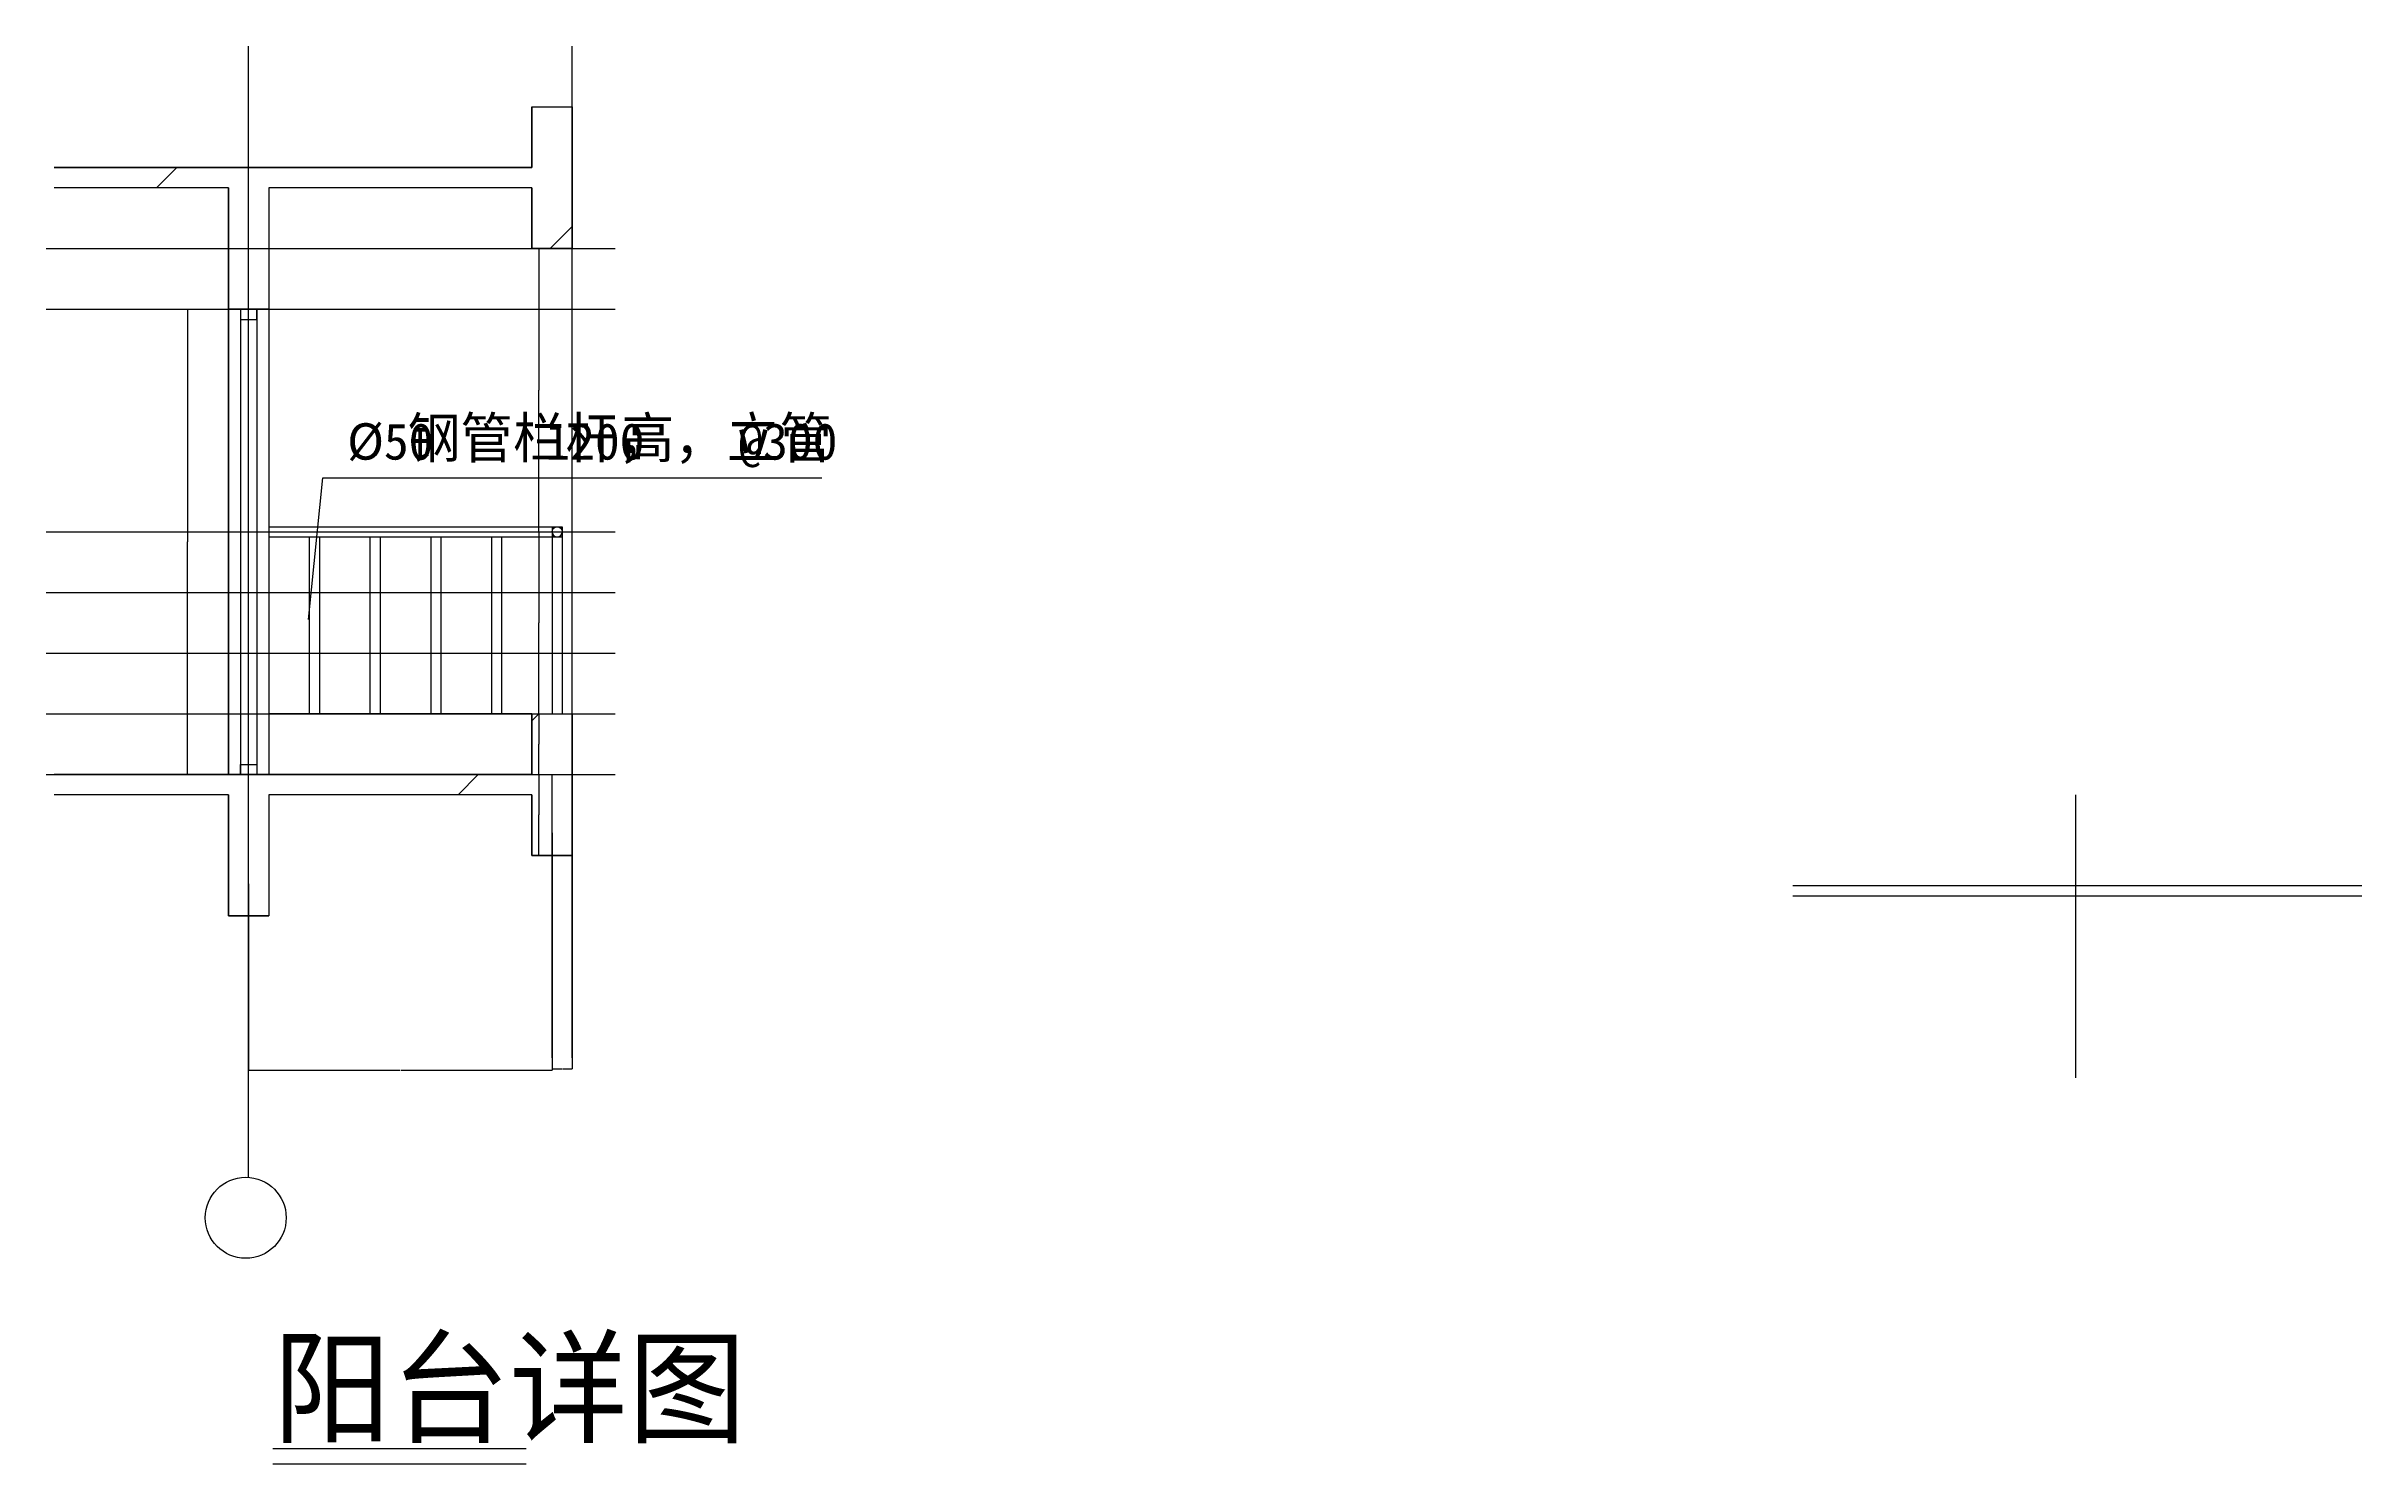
# Model space of a CAD drawing. Header units: metres. Extents: x 10700 to 22145, y 2693 to 9700.
import ezdxf

# ---------------------------------------------------------------- set-up
doc = ezdxf.new("R2010")
doc.units = ezdxf.units.M
for name, color, linetype in [('AXIS', 3, 'Continuous'), ('DOTE', 1, 'Continuous'), ('PUB_DIM', 3, 'Continuous'), ('PUB_TEXT', 7, 'Continuous'), ('PUB_WALL', 255, 'Continuous'), ('WALL', 255, 'Continuous')]:
    doc.layers.add(name, color=color, linetype=linetype)
doc.dimstyles.get("Standard").update_dxf_attribs({"dimtxt": 2.5, "dimasz": 2.5, "dimexe": 1.25, "dimexo": 0.625, "dimtad": 1, "dimcen": 2.5, "dimazin": 3, "dimtfac": 1, "dimtmove": 0, "dimatfit": 3})
pattern_1 = [(45, (0, 0), (-1122.53, 1122.53), [])]

# ---------------------------------------------------------------- blocks, each defined once
blk = doc.blocks.new('_AXISO')
blk.add_circle((0, 0), 0.5)
blk = doc.blocks.new('*D1')
for p, q in [((13134.75, 8700), (13134.75, 8000)), ((13134.5, 8000), (13134.25, 8000)), ((13134.75, 7300), (13134.75, 8000)), ((13134.75, 8000), (13134.75, 8000)), ((13135, 8000), (13135.25, 8000))]:
    blk.add_line(p, q)
at = {"layer": 'Defpoints'}
for p in [(13134.75, 8700), (13134.75, 8000), (13134.75, 7300)]:
    blk.add_point(p, dxfattribs=at)
at = {"layer": 'PUB_DIM', "insert": (13134.75, 8001.125), "char_height": 1, "attachment_point": 5}
blk.add_mtext('0', dxfattribs=at)
blk = doc.blocks.new('*D2')
for p, q in [((13134.75, 6100), (13134.75, 5900.32)), ((13134.5, 5900.32), (13134.25, 5900.32)), ((13134.75, 5700), (13134.75, 5900.32)), ((13134.75, 5900.32), (13134.75, 5900.32)), ((13135, 5900.32), (13135.25, 5900.32))]:
    blk.add_line(p, q)
at = {"layer": 'Defpoints'}
for p in [(13134.75, 6100), (13134.75, 5900.32), (13134.75, 5700)]:
    blk.add_point(p, dxfattribs=at)
at = {"layer": 'PUB_DIM', "insert": (13134.75, 5901.445), "char_height": 1, "attachment_point": 5}
blk.add_mtext('0', dxfattribs=at)
blk = doc.blocks.new('*D3')
for p, q in [((13134.75, 6400), (13134.75, 6250)), ((13134.5, 6250), (13134.25, 6250)), ((13134.75, 6100), (13134.75, 6250)), ((13134.75, 6250), (13134.75, 6250)), ((13135, 6250), (13135.25, 6250))]:
    blk.add_line(p, q)
at = {"layer": 'Defpoints'}
for p in [(13134.75, 6400), (13134.75, 6250), (13134.75, 6100)]:
    blk.add_point(p, dxfattribs=at)
at = {"layer": 'PUB_DIM', "insert": (13134.75, 6251.125), "char_height": 1, "attachment_point": 5}
blk.add_mtext('0', dxfattribs=at)
blk = doc.blocks.new('*D4')
for p, q in [((13134.75, 7300), (13134.75, 6850)), ((13134.5, 6850), (13134.25, 6850)), ((13134.75, 6400), (13134.75, 6850)), ((13134.75, 6850), (13134.75, 6850)), ((13135, 6850), (13135.25, 6850))]:
    blk.add_line(p, q)
at = {"layer": 'Defpoints'}
for p in [(13134.75, 7300), (13134.75, 6850), (13134.75, 6400)]:
    blk.add_point(p, dxfattribs=at)
at = {"layer": 'PUB_DIM', "insert": (13134.75, 6851.125), "char_height": 1, "attachment_point": 5}
blk.add_mtext('900', dxfattribs=at)
blk = doc.blocks.new('*D5')
for p, q in [((11398.17, 8400), (11398.17, 7250)), ((11397.92, 7250), (11397.67, 7250)), ((11398.17, 6100), (11398.17, 7250)), ((11398.17, 7250), (11398.17, 7250)), ((11398.42, 7250), (11398.67, 7250))]:
    blk.add_line(p, q)
at = {"layer": 'Defpoints'}
for p in [(11398.17, 8400), (11398.17, 7250), (11398.17, 6100)]:
    blk.add_point(p, dxfattribs=at)
at = {"layer": 'PUB_DIM', "insert": (11398.17, 7251.125), "char_height": 1, "attachment_point": 5}
blk.add_mtext('0', dxfattribs=at)
blk = doc.blocks.new('*D6')
for p, q in [((11700, 5559.1), (11700, 4637.55)), ((13200, 5559.1), (13200, 4637.55)), ((11700.25, 4637.55), (12448, 4637.55)), ((12452, 4637.55), (13199.75, 4637.55))]:
    blk.add_line(p, q)
at = {"layer": 'Defpoints'}
for p in [(11700, 5559.1), (13200, 5559.1), (11700, 4637.55)]:
    blk.add_point(p, dxfattribs=at)
at = {"layer": 'PUB_DIM', "insert": (12450, 4637.55), "char_height": 1, "attachment_point": 5}
blk.add_mtext('1500', dxfattribs=at)
blk = doc.blocks.new('*D7')
for p, q in [((13200, 5812.25), (13200, 4645.44)), ((13300, 5812.25), (13300, 4645.44)), ((13200.25, 4645.44), (13248.5, 4645.44)), ((13251.5, 4645.44), (13299.75, 4645.44))]:
    blk.add_line(p, q)
at = {"layer": 'Defpoints'}
for p in [(13200, 5812.25), (13300, 5812.25), (13200, 4645.44)]:
    blk.add_point(p, dxfattribs=at)
at = {"layer": 'PUB_DIM', "insert": (13250, 4645.44), "char_height": 1, "attachment_point": 5}
blk.add_mtext('100', dxfattribs=at)

msp = doc.modelspace()

# ---------------------------------------------------------------- hatches: boundary and pattern name
at = {"layer": 'PUB_TEXT'}
h = msp.add_hatch(dxfattribs=at)
h.set_pattern_fill('AN31C', scale=500)
h.set_pattern_definition(pattern_1)
h.paths.add_polyline_path([(11800, 9000), (13100, 9000), (13100, 8700), (13300, 8700), (13300, 9400), (13100, 9400), (13100, 9100), (10739.53, 9100), (10739.53, 9000), (11600, 9000), (11600, 8400), (11800, 8400)])
h = msp.add_hatch(dxfattribs=at)
h.set_pattern_fill('AN31C', scale=500)
h.set_pattern_definition(pattern_1)
h.paths.add_polyline_path([(13300, 6400), (13100, 6400), (13100, 6100), (10737.29, 6100), (10739.53, 6000), (11600, 6000), (11600, 5400.43), (11800, 5400.43), (11800, 6000), (13100, 6000), (13100, 5700), (13300, 5700)])

# ---------------------------------------------------------------- linework, layer by layer
for p, q in [((11600, 8400), (11600, 6100)), ((11660, 8400), (11660, 6100)), ((11740, 8400), (11740, 6100)), ((11800, 8400), (11800, 6100)), ((11800, 7325), (13250, 7325)), ((13200, 7325), (13200, 6400)), ((13250, 7325), (13250, 6400)), ((11800, 7275), (13250, 7275)), ((12000, 7275), (12000, 6400)), ((12050, 7275), (12050, 6400)), ((12300, 7275), (12300, 6400)), ((12350, 7275), (12350, 6400)), ((12600, 7275), (12600, 6400)), ((12650, 7275), (12650, 6400)), ((12900, 7275), (12900, 6400)), ((12950, 7275), (12950, 6400)), ((13100, 6400), (11800, 6400))]:
    msp.add_line(p, q)
for points in [[(11600, 8400), (11800, 8400), (11800, 6100), (11600, 6100)], [(11660, 8400), (11660, 8350), (11740, 8350), (11740, 8400)], [(11660, 6100), (11660, 6150), (11740, 6150), (11740, 6100)]]:
    msp.add_lwpolyline(points, close=True)
for points in [[(13200, 7300, -1), (13250, 7300, -1)], [(13200, 7300, 1), (13250, 7300, 1)]]:
    msp.add_lwpolyline(points, format="xyb")
at = {"layer": 'AXIS'}
msp.add_line((11700, 4108.46), (11700, 5400.43), dxfattribs=at)
at = {"layer": 'DOTE'}
for p, q in [((11700, 4700), (11700, 9700)), ((13300, 4700), (13300, 9700)), ((10700, 8700), (13512.45, 8700)), ((10700, 8400), (13512.45, 8400)), ((10700, 7300), (13512.45, 7300)), ((10700, 7000), (13512.45, 7000)), ((10700, 6700), (13512.45, 6700)), ((10700, 6400), (13512.45, 6400)), ((10700, 6100), (13512.45, 6100)), ((13200, 4700), (13200, 6100)), ((20732.78, 4600), (20732.78, 6000)), ((19332.78, 5550.43), (22145.24, 5550.43)), ((19332.78, 5500.43), (22145.24, 5500.43))]:
    msp.add_line(p, q, dxfattribs=at)
at = {"layer": 'PUB_TEXT'}
for p, q in [((11996.28, 6866.5), (12067.13, 7566.58)), ((12067.13, 7566.58), (14533.03, 7566.58))]:
    msp.add_line(p, q, dxfattribs=at)
for points in [[(11820.06, 2767.68), (13072.62, 2767.68)], [(11820.06, 2692.68), (13072.62, 2692.68)]]:
    msp.add_lwpolyline(points, dxfattribs=at)
at = {"layer": 'PUB_WALL'}
for points in [[(10739.53, 9100), (13100, 9100), (13100, 9400), (13300, 9400), (13300, 8700), (13100, 8700), (13100, 9000), (11800, 9000), (11800, 8400), (11600, 8400), (11600, 9000), (10739.53, 9000)], [(10739.53, 6100), (13100, 6100), (13100, 6400), (13300, 6400), (13300, 5700), (13100, 5700), (13100, 6000), (11800, 6000), (11800, 5400.43), (11600, 5400.43), (11600, 6000), (10739.53, 6000)]]:
    msp.add_lwpolyline(points, dxfattribs=at)
at = {"layer": 'WALL'}
for p, q in [((13100, 9400), (13100, 9100)), ((13100, 9400), (13300, 9400)), ((13300, 9400), (13300, 8700)), ((13100, 9100), (10739.53, 9100)), ((11600, 9000), (10739.53, 9000)), ((11600, 9000), (11600, 8400)), ((11800, 9000), (11800, 8400)), ((13100, 9000), (11800, 9000)), ((13100, 9000), (13100, 8700)), ((13100, 8700), (13300, 8700)), ((11600, 8400), (11800, 8400)), ((13100, 6400), (13100, 6100)), ((13100, 6400), (13300, 6400)), ((13300, 6400), (13300, 5700)), ((13100, 6100), (10739.53, 6100)), ((11600, 6000), (10739.53, 6000)), ((11600, 6000), (11600, 5400.43)), ((11800, 6000), (11800, 5400.43)), ((13100, 6000), (11800, 6000)), ((13100, 6000), (13100, 5700)), ((13100, 5700), (13300, 5700)), ((11600, 5400.43), (11800, 5400.43))]:
    msp.add_line(p, q, dxfattribs=at)

# ---------------------------------------------------------------- block references
at = {"layer": 'AXIS', "xscale": 400, "yscale": 400, "zscale": 400}
msp.add_blockref('_AXISO', (11685.75, 3908.46), dxfattribs=at)

# ---------------------------------------------------------------- texts
at = {"layer": 'PUB_TEXT'}
for s, height, p in [('%%c50', 180, (12187.13, 7656.58)), ('钢管栏杆，', 200, (12486.73, 7664.45)), ('1200', 180, (13166.95, 7656.58)), ('高，立管', 200, (13543.72, 7664.45)), ('@300', 180, (14120.96, 7656.58)), ('阳台详图', 450, (11820.06, 2842.68))]:
    msp.add_text(s, height=height, dxfattribs=at).set_placement(p)

# ---------------------------------------------------------------- dimensions: what is measured, and where the dimension line sits
at = {"layer": 'PUB_DIM'}
for base, p1, p2, picture, middle in [((13134.75, 8000), (13134.75, 8700), (13134.75, 7300), '*D1', (13134.75, 8001.125)), ((11398.17, 7250), (11398.17, 8400), (11398.17, 6100), '*D5', (11398.17, 7251.125)), ((13134.75, 6250), (13134.75, 6400), (13134.75, 6100), '*D3', (13134.75, 6251.125)), ((13134.75, 5900.32), (13134.75, 6100), (13134.75, 5700), '*D2', (13134.75, 5901.445)), ((13200, 4645.44), (13200, 5812.25), (13300, 5812.25), '*D7', (13250, 4645.44)), ((11700, 4637.55), (11700, 5559.1), (13200, 5559.1), '*D6', (12450, 4637.55))]:
    dim = msp.add_linear_dim(base=base, p1=p1, p2=p2, dimstyle='Standard', dxfattribs=at)
    dim.commit()
    dim.dimension.update_dxf_attribs({"geometry": picture, "text_midpoint": middle})
dim = msp.add_linear_dim(base=(13134.75, 6850), p1=(13134.75, 7300), p2=(13134.75, 6400), text='900', dimstyle='Standard', dxfattribs=at)
dim.commit()
dim.dimension.update_dxf_attribs({"geometry": '*D4', "text_midpoint": (13134.75, 6851.125)})

doc.saveas('drawing.dxf')
